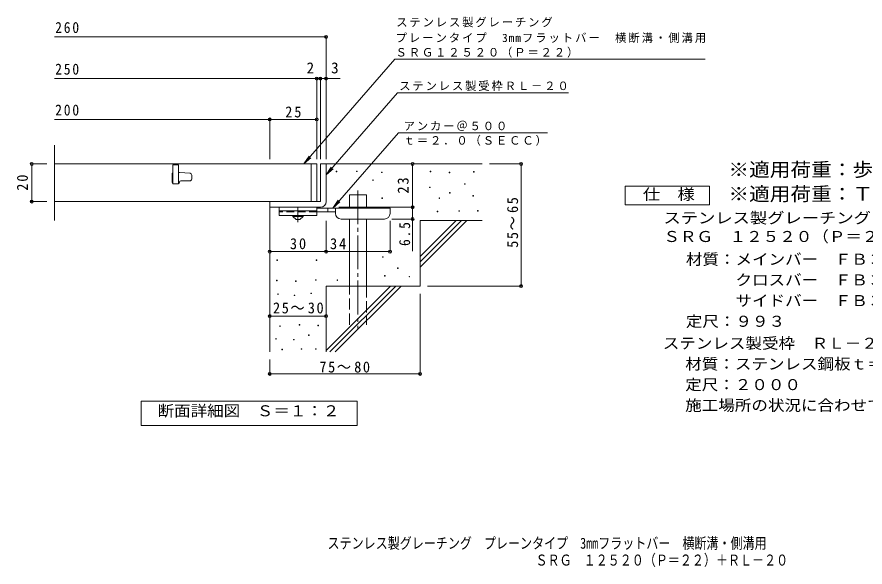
# Model space of a CAD drawing. Units: millimetres on the paper, enlarged 10 times, with parts at other scales. Extents: x -1682 to 1740, y -1370 to 1138.
# Drawn here: x -1682 to 575, y -1370 to 93 of the extents above; entities that cross this region are included whole.
import ezdxf
from ezdxf.enums import TextEntityAlignment as Align

# ---------------------------------------------------------------- set-up
doc = ezdxf.new("R2010")
doc.units = ezdxf.units.MM
doc.header["$LTSCALE"] = 10
doc.header["$PDMODE"] = 32
doc.header["$PDSIZE"] = 8
for name, pattern in [('CHAIN1', [8, 5, -1, 1, -1]), ('CHAIN2', [12, 9, -1, 1, -1]), ('DASHED2', [3, 2, -1]), ('DASHED3', [4, 3, -1])]:
    doc.linetypes.add(name, pattern=pattern)
for name, color, linetype, lineweight in [('D-0', 7, 'Continuous', 9), ('D-1', 2, 'Continuous', 9), ('D-2', 3, 'Continuous', 9), ('D-4', 7, 'Continuous', 9), ('D-5', 7, 'Continuous', 9), ('D-6', 6, 'Continuous', 9), ('D-9', 4, 'Continuous', 9)]:
    doc.layers.add(name, color=color, linetype=linetype, lineweight=lineweight)
doc.layers.add('F-5_F-5ﾚｲﾔ', color=2, linetype='Continuous')
doc.styles.add('ＭＳ ゴシック', font='')
doc.styles.get('ＭＳ ゴシック').set_extended_font_data('MS Gothic')

msp = doc.modelspace()

# ---------------------------------------------------------------- linework, layer by layer
at = {"layer": 'D-0'}
for points in [[(-832.16, -319.18), (-832.16, -317.68), (-830.66, -317.68), (-830.66, -319.18)], [(-778.02, -318.51), (-778.02, -317.01), (-776.52, -317.01), (-776.52, -318.51)], [(-711.69, -321.21), (-711.69, -319.71), (-710.19, -319.71), (-710.19, -321.21)], [(-582.44, -319.18), (-582.44, -317.68), (-580.94, -317.68), (-580.94, -319.18)], [(-531.68, -321.89), (-531.68, -320.39), (-530.18, -320.39), (-530.18, -321.89)], [(-466.71, -319.86), (-466.71, -318.36), (-465.21, -318.36), (-465.21, -319.86)], [(-735.38, -342.19), (-735.38, -340.69), (-733.88, -340.69), (-733.88, -342.19)], [(-583.79, -361.14), (-583.79, -359.64), (-582.29, -359.64), (-582.29, -361.14)], [(-491.08, -352.34), (-491.08, -350.84), (-489.58, -350.84), (-489.58, -352.34)], [(-531, -376.03), (-531, -374.53), (-529.5, -374.53), (-529.5, -376.03)], [(-468.74, -383.47), (-468.74, -381.97), (-467.24, -381.97), (-467.24, -383.47)], [(-711.02, -390.24), (-711.02, -388.74), (-709.52, -388.74), (-709.52, -390.24)], [(-558.75, -390.24), (-558.75, -388.74), (-557.25, -388.74), (-557.25, -390.24)], [(-563.49, -425.43), (-563.49, -423.93), (-561.99, -423.93), (-561.99, -425.43)], [(-505.96, -424.08), (-505.96, -422.58), (-504.46, -422.58), (-504.46, -424.08)], [(-456.56, -423.4), (-456.56, -421.9), (-455.06, -421.9), (-455.06, -423.4)], [(-990.3, -554.78), (-990.3, -553.28), (-988.8, -553.28), (-988.8, -554.78)], [(-885.62, -554.78), (-885.62, -553.28), (-884.12, -553.28), (-884.12, -554.78)], [(-708.99, -546.57), (-708.99, -545.07), (-707.49, -545.07), (-707.49, -546.57)], [(-669.06, -576.35), (-669.06, -574.85), (-667.56, -574.85), (-667.56, -576.35)], [(-991.06, -609.21), (-991.06, -607.71), (-989.56, -607.71), (-989.56, -609.21)], [(-940.43, -610.74), (-940.43, -609.23), (-938.93, -609.23), (-938.93, -610.74)], [(-887.52, -607.69), (-887.52, -606.19), (-886.02, -606.19), (-886.02, -607.69)], [(-830.12, -608.17), (-830.12, -606.67), (-828.62, -606.67), (-828.62, -608.17)], [(-703.57, -596.65), (-703.57, -595.15), (-702.07, -595.15), (-702.07, -596.65)], [(-638.61, -598.68), (-638.61, -597.18), (-637.11, -597.18), (-637.11, -598.68)], [(-988.02, -645.38), (-988.02, -643.88), (-986.52, -643.88), (-986.52, -645.38)], [(-943.86, -648.42), (-943.86, -646.92), (-942.36, -646.92), (-942.36, -648.42)], [(-899.7, -643.09), (-899.7, -641.59), (-898.2, -641.59), (-898.2, -643.09)], [(-982.69, -730.65), (-982.69, -729.15), (-981.19, -729.15), (-981.19, -730.65)], [(-930.92, -726.84), (-930.92, -725.34), (-929.42, -725.34), (-929.42, -726.84)], [(-881.05, -728.74), (-881.05, -727.24), (-879.55, -727.24), (-879.55, -728.74)], [(-993.35, -764.15), (-993.35, -762.64), (-991.85, -762.64), (-991.85, -764.15)], [(-946.14, -766.43), (-946.14, -764.93), (-944.64, -764.93), (-944.64, -766.43)], [(-905.79, -754.63), (-905.79, -753.13), (-904.29, -753.13), (-904.29, -754.63)], [(-925.21, -791.17), (-925.21, -789.67), (-923.71, -789.67), (-923.71, -791.17)], [(-887.14, -791.17), (-887.14, -789.67), (-885.64, -789.67), (-885.64, -791.17)], [(-976.98, -792.7), (-976.98, -791.2), (-975.48, -791.2), (-975.48, -792.7)]]:
    msp.add_lwpolyline(points, close=True, dxfattribs=at)
at = {"layer": 'D-1'}
for p, q in [((-874.28, -298.23), (-874.28, -398.23)), ((-874.28, -298.23), (-859.28, -298.23)), ((-859.28, -398.23), (-859.28, -298.23)), ((-874.28, -398.23), (-1009.28, -398.23)), ((-1009.28, -413.23), (-1009.28, -398.23)), ((-1009.28, -413.23), (-879.28, -413.23)), ((-879.28, -413.23), (-874.28, -413.23))]:
    msp.add_line(p, q, dxfattribs=at)
msp.add_arc((-874.28, -398.23), 15, 270, 0, dxfattribs=at)
at = {"layer": 'D-2'}
for p, q in [((-1581.95, -448.23), (-1581.95, -248.23)), ((-884.28, -298.23), (-1581.95, -298.23)), ((-1266.78, -300.73), (-1266.78, -350.73)), ((-1251.78, -300.73), (-1266.78, -300.73)), ((-1251.78, -300.73), (-1251.78, -350.73)), ((-899.28, -298.23), (-899.28, -398.23)), ((-884.28, -298.23), (-884.28, -398.23)), ((-1269.28, -325.73), (-1269.28, -345.73)), ((-1249.47, -320.73), (-1251.78, -320.73)), ((-1249.09, -320.75), (-1221.4, -322.88)), ((-1216.78, -338.23), (-1216.78, -327.86)), ((-1251.78, -350.73), (-1266.78, -350.73)), ((-1245.53, -343.23), (-1221.78, -343.23)), ((-1581.95, -398.23), (-884.28, -398.23))]:
    msp.add_line(p, q, dxfattribs=at)
for centre, radius, start, end in [((-1264.28, -325.73), 5, 120.00092, 180), ((-1249.47, -325.73), 5, 85.60146, 90), ((-1221.78, -338.23), 5, 270, 0), ((-1221.78, -327.86), 5, 0, 85.60141), ((-1264.28, -345.73), 5, 180, 270), ((-1253.03, -346.98), 3.75, 270, 0), ((-1245.53, -346.98), 3.75, 90, 180)]:
    msp.add_arc(centre, radius, start, end, dxfattribs=at)
at = {"layer": 'D-4'}
for p, q in [((-1581.95, 39.63), (-859.28, 39.63)), ((-859.28, -285.28), (-859.28, 42.63)), ((-1581.95, -71.06), (-884.28, -71.06)), ((-884.28, -285.28), (-884.28, -68.06)), ((-884.28, -71.06), (-879.28, -71.06)), ((-879.28, -71.06), (-821.62, -71.06)), ((-874.28, -285.28), (-874.28, -68.06)), ((-1581.95, -179.82), (-1009.28, -179.82)), ((-1009.28, -285.28), (-1009.28, -176.82)), ((-1009.28, -179.82), (-884.28, -179.82)), ((-1645.35, -298.23), (-1601.95, -298.23)), ((-1642.35, -298.23), (-1642.35, -398.23)), ((-629.32, -413.23), (-629.32, -298.23)), ((-337.52, -298.23), (-424.28, -298.23)), ((-340.52, -298.23), (-340.52, -623.23)), ((-1645.35, -398.23), (-1601.95, -398.23)), ((-825.27, -413.23), (-626.32, -413.23)), ((-629.32, -413.23), (-629.32, -529.98)), ((-859.27, -534.34), (-859.27, -449.73)), ((-689.27, -534.34), (-689.27, -449.73)), ((-626.32, -444.73), (-684.27, -444.73)), ((-337.52, -623.23), (-589.28, -623.23)), ((-609.28, -859.59), (-609.28, -643.23)), ((-1009.28, -702.99), (-859.28, -702.99)), ((-1009.28, -859.59), (-1009.28, -818.23)), ((-1009.28, -856.59), (-609.28, -856.59))]:
    msp.add_line(p, q, dxfattribs=at)
msp.add_lwpolyline([(-1009.27, -531.34), (-859.27, -531.34), (-689.27, -531.34)], dxfattribs=at)
for p in [(-859.28, 39.63), (-884.28, -71.06), (-874.28, -71.06), (-859.28, -71.06), (-1009.28, -179.82), (-884.28, -179.82), (-1642.35, -298.23), (-629.32, -298.23), (-340.52, -298.23), (-1642.35, -398.23), (-629.32, -413.23), (-629.32, -444.73), (-1009.27, -531.34), (-859.27, -531.34), (-689.27, -531.34), (-340.52, -623.23), (-1009.28, -702.99), (-859.28, -702.99), (-1009.28, -856.59), (-609.28, -856.59)]:
    msp.add_point(p, dxfattribs=at)
at = {"layer": 'D-5'}
for p, q in [((-676.02, -19.62), (149.06, -19.62)), ((-669.19, -109), (-214.59, -109)), ((-666.61, -215.19), (-841.16, -415.73)), ((-666.61, -215.19), (-270.42, -215.19)), ((-918.52, -298.23), (-899.78, -281.68)), ((-859.28, -327.4), (-845.47, -306.56)), ((-841.16, -415.73), (-827.35, -394.89)), ((-841.16, -415.73), (-822.43, -399.18))]:
    msp.add_line(p, q, dxfattribs=at)
for points in [[(-676.02, -19.62), (-918.52, -298.23), (-904.71, -277.4)], [(-669.19, -109), (-859.28, -327.4), (-840.55, -310.84)]]:
    msp.add_lwpolyline(points, dxfattribs=at)
for points in [[(-63.87, -407.21), (-63.87, -357.21), (161.13, -357.21), (161.13, -407.21)], [(-1351.28, -994.18), (-1351.28, -929.18), (-776.27, -929.18), (-776.27, -994.18)]]:
    msp.add_lwpolyline(points, close=True, dxfattribs=at)
at = {"layer": 'D-6'}
for p, q in [((-859.28, -298.23), (-444.28, -298.23)), ((-796.99, -415.73), (-796.99, -380.73)), ((-796.99, -380.73), (-751.99, -380.73)), ((-751.99, -415.73), (-751.99, -380.73)), ((-1009.28, -413.23), (-1009.28, -798.23)), ((-796.99, -623.23), (-796.99, -444.73)), ((-751.99, -623.23), (-751.99, -444.73)), ((-609.28, -544.24), (-513.27, -448.23)), ((-609.28, -448.23), (-444.28, -448.23)), ((-609.28, -558.39), (-499.13, -448.23)), ((-609.28, -448.23), (-609.28, -623.23)), ((-609.28, -572.53), (-484.99, -448.23)), ((-859.28, -623.23), (-859.28, -798.23)), ((-859.28, -623.23), (-609.28, -623.23)), ((-859.28, -794.24), (-688.27, -623.23)), ((-849.13, -798.23), (-674.13, -623.23)), ((-834.99, -798.23), (-659.99, -623.23))]:
    msp.add_line(p, q, dxfattribs=at)
at = {"layer": 'D-6', "linetype": 'CHAIN2'}
msp.add_line((-774.49, -368.42), (-774.49, -736.57), dxfattribs=at)
at = {"layer": 'D-6', "linetype": 'DASHED3'}
for p, q in [((-796.99, -725.73), (-796.99, -623.23)), ((-751.99, -623.23), (-751.99, -725.73))]:
    msp.add_line(p, q, dxfattribs=at)
at = {"layer": 'D-9', "color": 3}
for p, q in [((-984.27, -413.23), (-984.27, -435.73)), ((-884.27, -413.23), (-984.27, -413.23)), ((-884.27, -423.23), (-984.27, -423.23)), ((-884.27, -413.23), (-884.27, -435.73)), ((-884.27, -435.73), (-984.27, -435.73))]:
    msp.add_line(p, q, dxfattribs=at)
at = {"layer": 'D-9', "color": 3, "linetype": 'DASHED2'}
msp.add_line((-884.27, -425.73), (-984.27, -425.73), dxfattribs=at)
at = {"layer": 'D-9', "linetype": 'CHAIN1'}
msp.add_line((-934.27, -453.47), (-934.27, -413.23), dxfattribs=at)
at = {"layer": 'D-9'}
for p, q in [((-689.27, -415.73), (-884.27, -415.73)), ((-834.25, -425.73), (-884.27, -425.73)), ((-854.27, -425.73), (-854.27, -415.73)), ((-834.27, -429.73), (-834.27, -415.73)), ((-689.27, -429.73), (-689.27, -415.73)), ((-819.27, -444.73), (-704.27, -444.73))]:
    msp.add_line(p, q, dxfattribs=at)
at = {"layer": 'D-9', "color": 2}
for p, q in [((-948.02, -438.23), (-948.02, -435.73)), ((-948.02, -438.23), (-939.27, -445.73)), ((-948.02, -438.23), (-920.52, -438.23)), ((-939.27, -445.73), (-929.27, -445.73)), ((-929.27, -445.73), (-920.52, -438.23)), ((-920.52, -438.23), (-920.52, -435.73))]:
    msp.add_line(p, q, dxfattribs=at)
at = {"layer": 'D-9'}
for centre, start, end in [((-819.27, -429.73), 180, 270), ((-704.27, -429.73), 270, 0)]:
    msp.add_arc(centre, 15, start, end, dxfattribs=at)

# ---------------------------------------------------------------- texts
at = {"layer": 'D-4', "color": 2, "style": 'ＭＳ ゴシック'}
for s, p in [('2', (-911.12, -66.06)), ('3', (-845.98, -66.06))]:
    msp.add_text(s, height=29.33, dxfattribs=at).set_placement(p, align=Align.BOTTOM_LEFT)
at = {"layer": 'D-4', "color": 2, "char_height": 29.33, "attachment_point": 7, "style": 'ＭＳ ゴシック'}
for s, insert in [('\\T1.27;\\W0.9;260', (-1580.08, 49.63)), ('\\T1.27;\\W0.9;250', (-1580.08, -61.06)), ('\\T1.27;\\W0.9;200', (-1580.08, -169.82)), ('\\T1.27;\\W0.95;25', (-968.03, -174.82)), ('\\T1.27;\\W0.95;30', (-955.52, -525.34)), ('\\T1.27;\\W0.95;34', (-848.91, -525.34)), ('\\T1.22;\\W0.95;25～30', (-1000.53, -696.08)), ('\\T1.22;\\W0.95;75～80', (-877.15, -853.32))]:
    msp.add_mtext(s, dxfattribs=dict(at, insert=insert))
at = {"layer": 'D-4', "color": 2, "char_height": 29.33, "attachment_point": 7, "rotation": 90, "style": 'ＭＳ ゴシック'}
for s, insert in [('\\T1.27;\\W0.95;20', (-1652.35, -369.48)), ('\\T1.27;\\W0.95;23', (-639.32, -376.98)), ('\\T1.22;\\W0.95;55～65', (-348.13, -521.24)), ('\\T1.27;\\W0.9;6.5', (-635.32, -516.43))]:
    msp.add_mtext(s, dxfattribs=dict(at, insert=insert))
at = {"layer": 'D-5', "color": 3, "style": 'ＭＳ ゴシック', "width": 1.1}
for s, p in [('※適用荷重：歩行用（横断溝用）', (211.13, -342.53)), ('※適用荷重：Ｔ－２（側溝用）', (211.13, -407.21))]:
    msp.add_text(s, height=36.66, dxfattribs=at).set_placement(p, align=Align.BOTTOM_LEFT)
at = {"layer": 'D-5', "color": 2, "style": 'ＭＳ ゴシック'}
for s, width, p in [('仕\u3000様', 1.15, (-16.37, -402.21)), ('ステンレス製グレーチング\u3000プレーンタイプ\u30003㎜フラットバー\u3000横断溝・側溝用', 1.15, (38.22, -465.13)), ('ＳＲＧ\u3000１２５２０（Ｐ＝２２）', 1.1, (38.22, -514.59)), ('材質：メインバー\u3000ＦＢ３×２０（ＳＵＳ３０４）', 1.1, (97.94, -575.13)), ('\u3000\u3000\u3000クロスバー\u3000ＦＢ３×１０（ＳＵＳ３０４）', 1.1, (97.94, -630.14)), ('\u3000\u3000\u3000サイドバー\u3000ＦＢ３×２０（ＳＵＳ３０４）', 1.1, (97.94, -685.14)), ('定尺：９９３', 1.1, (97.94, -740.14)), ('ステンレス製受枠\u3000ＲＬ－２０', 1.1, (36.49, -798.58)), ('材質：ステンレス鋼板ｔ＝３．０（ＳＵＳ３０４）', 1.1, (96.2, -853.58)), ('定尺：２０００', 1.1, (96.2, -908.58)), ('施工場所の状況に合わせて、アンカーをプライヤー等で折り曲げてご使用ください。', 1.1, (96.2, -963.58)), ('断面詳細図\u3000Ｓ＝１：２', 1.1, (-1307.85, -978.21))]:
    msp.add_text(s, height=29.33, dxfattribs=dict(at, width=width)).set_placement(p, align=Align.BOTTOM_LEFT)
at = {"layer": 'D-5', "char_height": 21.99, "attachment_point": 7, "style": 'ＭＳ ゴシック'}
for s, insert in [('\\T1.17;ステンレス製グレーチング', (-672.71, 65.05)), ('\\T1.18;プレーンタイプ\u30003mmフラットバー\u3000横断溝・側溝用', (-674.26, 23.39)), ('\\T1.17;ＳＲＧ１２５２０（Ｐ＝２２）', (-674.48, -15.41)), ('\\T1.17;ステンレス製受枠ＲＬ－２０', (-664.8, -104.24)), ('\\T1.17;アンカー＠５００', (-652.97, -210.53)), ('\\T1.17;ｔ＝２．０（ＳＥＣＣ）', (-652.97, -249.84))]:
    msp.add_mtext(s, dxfattribs=dict(at, insert=insert))
at = {"layer": 'F-5_F-5ﾚｲﾔ', "style": 'ＭＳ ゴシック', "width": 0.8}
for s, p in [('ステンレス製グレーチング\u3000プレーンタイプ\u30003㎜フラットバー\u3000横断溝・側溝用', (-855.37, -1330.28)), ('ＳＲＧ\u3000１２５２０（Ｐ＝２２）＋ＲＬ－２０', (-302.09, -1375.21))]:
    msp.add_text(s, height=29.33, dxfattribs=at).set_placement(p, align=Align.BOTTOM_LEFT)

doc.saveas('drawing.dxf')
